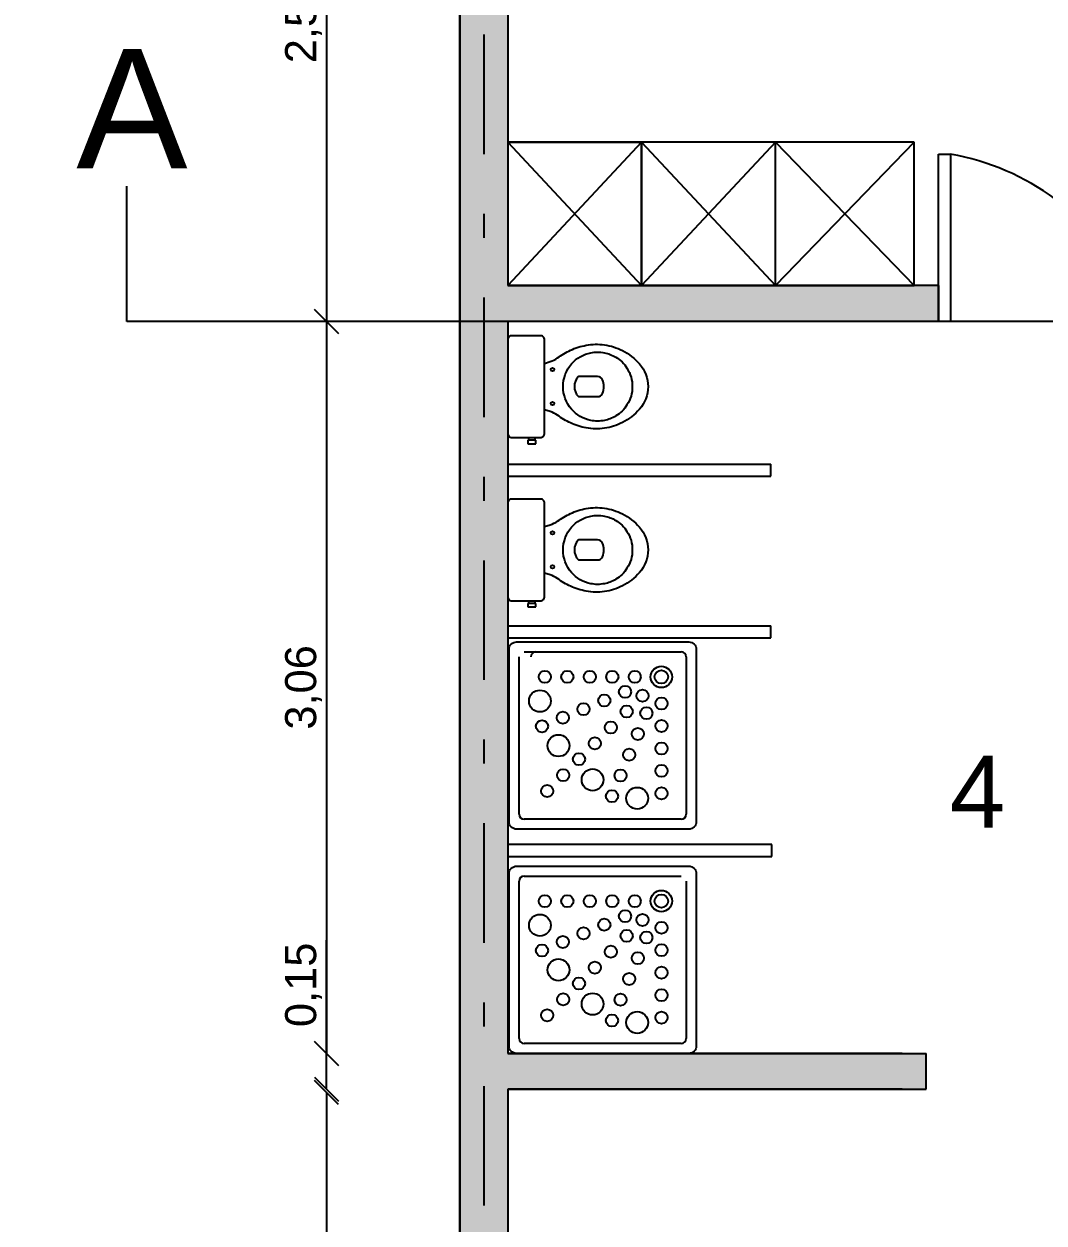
# Model space of a CAD drawing. Header units: millimetres. Extents: x 1356 to 2849, y 1307 to 1361.
# Drawn here: x 2470.69 to 2474.96, y 1338.73 to 1343.75 of the extents above; entities that cross this region are included whole.
import ezdxf

# ---------------------------------------------------------------- set-up
doc = ezdxf.new("R2010")
doc.units = ezdxf.units.MM
doc.linetypes.add('DASHDOT', pattern=[1, 0.5, -0.25, 0, -0.25])
doc.layers.add('Eje', color=7, linetype='DASHDOT')
doc.layers.add('Muro', color=3, linetype='Continuous')
doc.styles.get("Standard").update_dxf_attribs({"font": 'arial.ttf'})
doc.dimstyles.new('Joel', dxfattribs={"dimtxt": 0.13, "dimasz": 0.1, "dimexe": 1.25, "dimexo": 0.625, "dimgap": 0.0176, "dimtad": 1, "dimtxsty": 'Standard', "dimblk": 'OBLIQUE', "dimcen": 2.5, "dimse1": 1, "dimse2": 1, "dimclre": 256, "dimadec": 0, "dimazin": 0, "dimtfac": 1, "dimtmove": 0, "dimatfit": 3, "dimldrblk": 'OBLIQUE', "dimfxl": 1, "dimarcsym": 0})

# ---------------------------------------------------------------- blocks, each defined once
blk = doc.blocks.new('Armario')
for p, q in [((-0.1018, 0.3676), (-1.8018, 0.3676)), ((-1.8018, 0.3676), (-1.2418, 0.3676)), ((-1.2418, 0.3676), (-1.8018, -0.2324)), ((-1.8018, 0.3676), (-1.2418, -0.2324)), ((-1.8018, 0.3676), (-1.8018, -0.2324)), ((-1.2418, 0.3676), (-1.2418, -0.2324)), ((-0.6818, 0.3676), (-1.2418, -0.2324)), ((-1.2418, -0.2324), (-1.2418, 0.3676)), ((-1.2418, 0.3676), (-0.6818, -0.2324)), ((-0.6818, -0.2324), (-0.6818, 0.3676)), ((-0.6818, 0.3676), (-0.1018, -0.2324)), ((-0.1018, 0.3676), (-0.6818, -0.2324)), ((-0.1018, -0.2324), (-0.1018, 0.3676)), ((-1.8018, -0.2324), (-0.1018, -0.2324)), ((-1.2418, -0.2324), (-0.6818, -0.2324))]:
    blk.add_line(p, q)
blk = doc.blocks.new('_Oblique')
at = {"color": 0, "linetype": 'ByBlock', "lineweight": -2}
blk.add_line((-0.5, -0.5), (0.5, 0.5), dxfattribs=at)
blk = doc.blocks.new('*D93')
at = {"color": 0, "lineweight": -2, "transparency": 16777216}
blk.add_line((2471.9595, 1345.0185), (2471.9595, 1342.5044), dxfattribs=at)
at = {"layer": 'Defpoints', "color": 0, "transparency": 16777216}
for p in [(2479.1685, 1345.0185), (2471.9595, 1342.5044), (2479.1685, 1342.5044)]:
    blk.add_point(p, dxfattribs=at)
at = {"color": 0, "lineweight": -2, "transparency": 16777216, "xscale": 0.1, "yscale": 0.1, "zscale": 0.1}
for p, rotation in [((2471.9595, 1345.0185), 90), ((2471.9595, 1342.5044), 270)]:
    blk.add_blockref('_Oblique', p, dxfattribs=dict(at, rotation=rotation))
at = {"color": 0, "transparency": 16777216, "insert": (2471.8638, 1343.7615), "char_height": 0.13, "attachment_point": 5, "rotation": 90}
blk.add_mtext('2,51', dxfattribs=at)
blk = doc.blocks.new('*D94')
at = {"color": 0, "lineweight": -2, "transparency": 16777216}
blk.add_line((2471.9595, 1342.5044), (2471.9595, 1339.4415), dxfattribs=at)
at = {"layer": 'Defpoints', "color": 0, "transparency": 16777216}
for p in [(2472.7185, 1342.5044), (2471.9595, 1339.4415), (2472.7185, 1339.4415)]:
    blk.add_point(p, dxfattribs=at)
at = {"color": 0, "lineweight": -2, "transparency": 16777216, "xscale": 0.1, "yscale": 0.1, "zscale": 0.1}
for p, rotation in [((2471.9595, 1342.5044), 90), ((2471.9595, 1339.4415), 270)]:
    blk.add_blockref('_Oblique', p, dxfattribs=dict(at, rotation=rotation))
at = {"color": 0, "transparency": 16777216, "insert": (2471.8638, 1340.973), "char_height": 0.13, "attachment_point": 5, "rotation": 90}
blk.add_mtext('3,06', dxfattribs=at)
blk = doc.blocks.new('*D95')
at = {"color": 0, "lineweight": -2, "transparency": 16777216}
for p, q in [((2471.9595, 1339.4415), (2471.9595, 1339.9153)), ((2471.9595, 1339.2915), (2471.9595, 1339.4415))]:
    blk.add_line(p, q, dxfattribs=at)
at = {"layer": 'Defpoints', "color": 0, "transparency": 16777216}
for p in [(2471.9595, 1339.4415), (2474.4685, 1339.4415), (2474.4685, 1339.2915)]:
    blk.add_point(p, dxfattribs=at)
at = {"color": 0, "lineweight": -2, "transparency": 16777216, "xscale": 0.1, "yscale": 0.1, "zscale": 0.1}
for p, rotation in [((2471.9595, 1339.4415), 90), ((2471.9595, 1339.2915), 270)]:
    blk.add_blockref('_Oblique', p, dxfattribs=dict(at, rotation=rotation))
at = {"color": 0, "transparency": 16777216, "insert": (2471.8638, 1339.7284), "char_height": 0.13, "attachment_point": 5, "rotation": 90}
blk.add_mtext('0,15', dxfattribs=at)
blk = doc.blocks.new('*D96')
at = {"color": 0, "lineweight": -2, "transparency": 16777216}
blk.add_line((2471.9595, 1339.2779), (2471.9595, 1334.9915), dxfattribs=at)
at = {"layer": 'Defpoints', "color": 0, "transparency": 16777216}
for p in [(2472.7185, 1339.2779), (2471.9595, 1334.9915), (2472.7185, 1334.9915)]:
    blk.add_point(p, dxfattribs=at)
at = {"color": 0, "lineweight": -2, "transparency": 16777216, "xscale": 0.1, "yscale": 0.1, "zscale": 0.1}
for p, rotation in [((2471.9595, 1339.2779), 90), ((2471.9595, 1334.9915), 270)]:
    blk.add_blockref('_Oblique', p, dxfattribs=dict(at, rotation=rotation))
at = {"color": 0, "transparency": 16777216, "insert": (2471.8638, 1337.1347), "char_height": 0.13, "attachment_point": 5, "rotation": 90}
blk.add_mtext('4,29', dxfattribs=at)
blk = doc.blocks.new('*D111')
at = {"color": 0, "lineweight": -2, "transparency": 16777216}
blk.add_line((2470.1134, 1329.4451), (2470.1134, 1354.4451), dxfattribs=at)
at = {"layer": 'Defpoints', "color": 0, "transparency": 16777216}
for p in [(2470.1134, 1354.4451), (2471.973, 1354.4451), (2471.973, 1329.4451)]:
    blk.add_point(p, dxfattribs=at)
at = {"color": 0, "lineweight": -2, "transparency": 16777216, "xscale": 0.1, "yscale": 0.1, "zscale": 0.1}
for p, rotation in [((2470.1134, 1354.4451), 90), ((2470.1134, 1329.4451), 270)]:
    blk.add_blockref('_Oblique', p, dxfattribs=dict(at, rotation=rotation))
at = {"color": 0, "transparency": 16777216, "insert": (2470.0294, 1341.9451), "char_height": 0.13, "attachment_point": 5, "rotation": 90}
blk.add_mtext('25', dxfattribs=at)

msp = doc.modelspace()

# ---------------------------------------------------------------- hatches: boundary and pattern name
h = msp.add_hatch(color=1)
h.dxf.hatch_style = 1
h.paths.add_polyline_path([(2482.51847, 1340.10986), (2482.31847, 1340.10986), (2482.31847, 1339.66647), (2482.51847, 1339.66647)])
h.paths.add_polyline_path([(2482.51847, 1340.69161), (2482.31847, 1340.69161), (2482.31847, 1340.30986), (2482.51847, 1340.30986)])
h.paths.add_polyline_path([(2482.51847, 1339.06647), (2482.31847, 1339.06647), (2482.31847, 1338.01669), (2482.51847, 1338.01669)])
h.paths.add_polyline_path([(2482.51847, 1337.81669), (2482.31847, 1337.81669), (2482.31847, 1336.98352), (2482.51847, 1336.98352)])
h.paths.add_polyline_path([(2482.51847, 1335.78352), (2482.31847, 1335.78352), (2482.31847, 1335.66647), (2482.31847, 1335.26647), (2482.31847, 1334.99147), (2482.51847, 1334.99147)])
h.paths.add_polyline_path([(2482.31847, 1334.99147), (2479.16847, 1334.99147), (2479.16847, 1335.79147), (2479.01847, 1335.79147), (2479.01847, 1334.89147), (2482.31847, 1334.89147)])
h.paths.add_polyline_path([(2479.01847, 1334.89147), (2478.77521, 1334.89147), (2478.77521, 1334.79147), (2478.81847, 1334.79147), (2479.01847, 1334.79147)])
h.paths.add_polyline_path([(2479.01847, 1334.99147), (2478.77521, 1334.99147), (2478.77521, 1334.89147), (2479.01847, 1334.89147)])
h.paths.add_polyline_path([(2482.31847, 1334.89147), (2482.21847, 1334.89147), (2479.01847, 1334.89147), (2479.01847, 1334.79147), (2482.31847, 1334.79147)])
h.paths.add_polyline_path([(2477.97521, 1334.89147), (2477.61847, 1334.89147), (2477.61847, 1334.79147), (2477.97521, 1334.79147)])
h.paths.add_polyline_path([(2477.97521, 1334.99147), (2477.61847, 1334.99147), (2477.61847, 1334.89147), (2477.97521, 1334.89147)])
h.paths.add_polyline_path([(2476.81847, 1334.89147), (2476.41847, 1334.89147), (2476.41847, 1334.79147), (2476.81847, 1334.79147)])
h.paths.add_polyline_path([(2476.81847, 1334.99147), (2476.41847, 1334.99147), (2476.41847, 1334.89147), (2476.81847, 1334.89147)])
h.paths.add_polyline_path([(2473.11847, 1334.89147), (2472.71847, 1334.89147), (2472.71847, 1334.79147), (2473.11847, 1334.79147)])
h.paths.add_polyline_path([(2473.11847, 1334.99147), (2472.83275, 1334.99147), (2472.71847, 1334.99147), (2472.71847, 1334.89147), (2473.11847, 1334.89147)])
h.paths.add_polyline_path([(2474.46847, 1339.44147), (2472.71847, 1339.44147), (2472.71847, 1339.29147), (2474.46847, 1339.29147)])
h.paths.add_polyline_path([(2476.36847, 1339.44147), (2475.91847, 1339.44147), (2475.91847, 1341.48255), (2475.91847, 1342.46125), (2475.91847, 1342.50444), (2475.76847, 1342.50444), (2475.76847, 1339.44147), (2475.32964, 1339.44147), (2475.26847, 1339.44147), (2475.26847, 1339.29147), (2475.76847, 1339.29147), (2476.36847, 1339.29147)])
h.paths.add_polyline_path([(2476.29334, 1346.20444), (2475.69334, 1346.20444), (2475.17547, 1346.20444), (2475.17547, 1346.00444), (2475.76847, 1346.00444), (2475.76847, 1342.75444), (2475.76847, 1342.65444), (2475.91847, 1342.65444), (2475.91847, 1342.75444), (2475.91847, 1346.00444), (2476.29334, 1346.00444)])
h.paths.add_polyline_path([(2473.67547, 1346.20444), (2472.71847, 1346.20444), (2472.71847, 1346.00444), (2473.67547, 1346.00444)], flags=17)
h.paths.add_polyline_path([(2479.16847, 1347.20444), (2479.01847, 1347.20444), (2479.01847, 1342.50444), (2479.16847, 1342.50444), (2479.16847, 1346.20444)])
h.paths.add_polyline_path([(2479.01847, 1347.20444), (2478.96847, 1347.20444), (2478.96847, 1346.20444), (2478.02148, 1346.20444), (2477.79334, 1346.20444), (2477.79334, 1346.00444), (2479.01847, 1346.00444)])
h.paths.add_polyline_path([(2472.71847, 1349.00444), (2472.61847, 1349.00444), (2472.61847, 1346.20444), (2472.71847, 1346.20444)])
h.paths.add_polyline_path([(2472.61847, 1349.00444), (2472.51847, 1349.00444), (2472.51847, 1346.20444), (2472.61847, 1346.20444)])
h.paths.add_polyline_path([(2474.01847, 1349.20444), (2472.71847, 1349.20444), (2472.71847, 1349.10444), (2474.01847, 1349.10444)])
h.paths.add_polyline_path([(2474.01847, 1349.10444), (2472.71847, 1349.10444), (2472.71847, 1349.00444), (2474.01847, 1349.00444)])
h.paths.add_polyline_path([(2476.51864, 1349.20444), (2476.01847, 1349.20444), (2476.01847, 1349.10444), (2476.51864, 1349.10444)])
h.paths.add_polyline_path([(2476.51864, 1349.10444), (2476.41864, 1349.10444), (2476.01847, 1349.10444), (2476.01847, 1349.00444), (2476.51864, 1349.00444)])
h.paths.add_polyline_path([(2476.71847, 1350.9314), (2476.51847, 1350.9314), (2476.51847, 1349.20444), (2476.51864, 1349.20444), (2476.51864, 1349.10444), (2477.76847, 1349.10444), (2477.76847, 1349.20444), (2477.01847, 1349.20444), (2476.71847, 1349.20444)])
h.paths.add_polyline_path([(2477.76847, 1349.10444), (2476.71864, 1349.10444), (2476.71864, 1349.00444), (2477.76847, 1349.00444)])
h.paths.add_polyline_path([(2478.66847, 1349.20444), (2477.76847, 1349.20444), (2477.76847, 1349.10444), (2478.66847, 1349.10444)])
h.paths.add_polyline_path([(2478.66847, 1349.10444), (2477.76847, 1349.10444), (2477.76847, 1349.00444), (2478.66847, 1349.00444)])
h.paths.add_polyline_path([(2482.31847, 1349.10444), (2479.16864, 1349.10444), (2479.16864, 1349.00444), (2480.11847, 1349.00444), (2480.9198, 1349.00444, -0.1461994), (2480.93636, 1349.00444), (2482.31847, 1349.00444)], flags=17)
h.paths.add_polyline_path([(2478.96864, 1349.10444), (2478.66847, 1349.10444), (2478.66847, 1349.00444), (2478.96864, 1349.00444)])
h.paths.add_polyline_path([(2478.96864, 1349.20444), (2478.66847, 1349.20444), (2478.66847, 1349.10444), (2478.96864, 1349.10444)])
h.paths.add_polyline_path([(2479.16847, 1349.00444), (2479.01847, 1349.00444), (2479.01847, 1348.10444), (2479.16847, 1348.10444)], flags=17)
h.paths.add_polyline_path([(2479.01847, 1349.00444), (2478.96847, 1349.00444), (2478.96847, 1348.10444), (2479.01847, 1348.10444)])
h.paths.add_polyline_path([(2482.51847, 1349.20444), (2481.01847, 1349.20444), (2481.01847, 1351.4451), (2480.81847, 1351.4451), (2480.81847, 1349.20444), (2479.01847, 1349.20444), (2479.01847, 1349.10444), (2482.31847, 1349.10444), (2482.31847, 1349.00444), (2482.31847, 1347.21149), (2482.51847, 1347.21149)])
h.paths.add_polyline_path([(2481.01847, 1354.4451), (2479.01847, 1354.4451), (2479.01847, 1354.2451), (2479.11847, 1354.2451), (2479.21847, 1354.2451), (2479.21847, 1353.1951), (2479.36847, 1353.1951), (2479.36847, 1354.2451), (2480.81847, 1354.2451), (2480.81847, 1353.72022), (2481.01847, 1353.72022)])
h.paths.add_polyline_path([(2481.01847, 1353.12022), (2480.81847, 1353.12022), (2480.81847, 1352.3951), (2479.36847, 1352.3951), (2479.21847, 1352.3951), (2479.21847, 1352.2451), (2480.81847, 1352.2451), (2481.01847, 1352.2451)])
h.paths.add_polyline_path([(2479.01847, 1354.4451), (2476.51847, 1354.4451), (2476.51847, 1353.4451), (2476.71847, 1353.4451), (2476.71847, 1354.2451), (2479.01847, 1354.2451)])
h.paths.add_polyline_path([(2476.71847, 1352.2451), (2476.51847, 1352.2451), (2476.51847, 1351.7314), (2476.71847, 1351.7314)])
h.paths.add_polyline_path([(2482.31847, 1345.21853), (2481.71809, 1345.21853), (2481.65757, 1345.21853), (2481.11847, 1345.21853), (2481.00823, 1345.21853), (2480.83737, 1345.21853), (2480.83737, 1345.01853), (2481.11847, 1345.01853), (2482.31847, 1345.01853)])
h.paths.add_polyline_path([(2482.51847, 1346.01149), (2482.41847, 1346.01149), (2482.31847, 1346.01149), (2482.31847, 1345.21853), (2482.51847, 1345.21853)])
h.paths.add_polyline_path([(2482.51847, 1344.01853), (2482.31847, 1344.01853), (2482.31847, 1343.91682), (2482.31847, 1343.69161), (2482.51847, 1343.69161)])
h.paths.add_polyline_path([(2482.51847, 1345.01853), (2482.31847, 1345.01853), (2482.31847, 1344.81853), (2482.51847, 1344.81853)])
h.paths.add_polyline_path([(2472.61847, 1346.20444), (2472.51847, 1346.20444), (2472.51847, 1342.50444), (2472.61847, 1342.50444)])
h.paths.add_polyline_path([(2472.71847, 1346.00444), (2472.71847, 1346.20444), (2472.61847, 1346.20444), (2472.61847, 1342.50444), (2474.52078, 1342.50444), (2474.52078, 1342.65444), (2472.71847, 1342.65444)])
h.paths.add_polyline_path([(2472.61847, 1342.50444), (2472.51847, 1342.50444), (2472.51847, 1334.89147), (2472.61847, 1334.89147)])
h.paths.add_polyline_path([(2472.71847, 1339.27793), (2472.61847, 1339.27793), (2472.61847, 1338.01669), (2472.71847, 1338.01669), (2472.71847, 1338.42004)])
h.paths.add_polyline_path([(2472.71847, 1342.50444), (2472.61847, 1342.50444), (2472.61847, 1339.27793), (2472.71847, 1339.27793), (2472.71847, 1339.29147), (2472.71847, 1339.44147)])
h.paths.add_polyline_path([(2472.71847, 1338.01669), (2472.61847, 1338.01669), (2472.61847, 1334.89147), (2472.71847, 1334.89147), (2472.71847, 1334.99147)])
h.paths.add_polyline_path([(2479.16847, 1342.50444), (2479.01847, 1342.50444), (2479.01847, 1339.29147), (2479.16847, 1339.29147)])
h.paths.add_polyline_path([(2479.01847, 1339.44147), (2477.26847, 1339.44147), (2477.26847, 1339.29147), (2479.01847, 1339.29147)])
h.paths.add_polyline_path([(2476.452, 1342.65444), (2475.76847, 1342.65444), (2475.32078, 1342.65444), (2475.32078, 1342.50444), (2476.452, 1342.50444)])
h.paths.add_polyline_path([(2479.01847, 1337.84147), (2480.91847, 1337.84147), (2480.91847, 1337.99147), (2480.5183, 1337.99147), (2480.5183, 1340.14147), (2482.31847, 1340.14147), (2482.31847, 1340.29147), (2480.3683, 1340.29147), (2480.3683, 1337.99147), (2479.01847, 1337.99147)])

# ---------------------------------------------------------------- linework, layer by layer
for p, q in [((2472.51847, 1354.4451), (2472.51847, 1329.4451)), ((2474.52078, 1342.50444), (2474.52078, 1343.20444)), ((2474.52078, 1343.20444), (2474.57078, 1343.20444)), ((2474.57078, 1343.20444), (2474.57078, 1342.50444)), ((2471.12422, 1342.50444), (2471.12422, 1343.07082)), ((2482.93644, 1342.50444), (2471.12422, 1342.50444)), ((2474.57078, 1342.50444), (2474.52078, 1342.50444)), ((2472.83582, 1342.00805), (2472.80175, 1342.00805)), ((2472.80175, 1342.00805), (2472.80175, 1341.99291)), ((2472.80459, 1342.01894), (2472.80459, 1342.00805)), ((2472.83298, 1342.00805), (2472.83298, 1342.01894)), ((2472.83582, 1341.99291), (2472.83582, 1342.00805)), ((2472.80175, 1341.99291), (2472.81878, 1341.99291)), ((2472.81878, 1341.99291), (2472.83582, 1341.99291)), ((2472.71847, 1341.90758), (2473.81847, 1341.90758)), ((2472.71847, 1341.90758), (2473.81847, 1341.90758)), ((2473.81847, 1341.85758), (2473.81847, 1341.90758)), ((2472.71847, 1341.85758), (2473.81847, 1341.85758)), ((2472.71847, 1341.85758), (2473.81847, 1341.85758)), ((2472.83582, 1341.32468), (2472.80175, 1341.32468)), ((2472.80175, 1341.32468), (2472.80175, 1341.30954)), ((2472.80175, 1341.30954), (2472.81878, 1341.30954)), ((2472.80459, 1341.33557), (2472.80459, 1341.32468)), ((2472.81878, 1341.30954), (2472.83582, 1341.30954)), ((2472.83298, 1341.32468), (2472.83298, 1341.33557)), ((2472.83582, 1341.30954), (2472.83582, 1341.32468)), ((2472.71847, 1341.23078), (2473.81847, 1341.23078)), ((2473.81847, 1341.18078), (2473.81847, 1341.23078)), ((2472.71847, 1341.18078), (2473.81847, 1341.18078)), ((2473.82371, 1340.31535), (2472.72371, 1340.31535)), ((2473.82371, 1340.26535), (2473.82371, 1340.31535)), ((2472.72371, 1340.26535), (2473.82371, 1340.26535))]:
    msp.add_line(p, q)
at = {"color": 0}
for p, q in [((2472.76549, 1340.44249), (2472.76549, 1341.10064)), ((2472.78639, 1341.12154), (2473.44454, 1341.12154)), ((2473.46543, 1341.10064), (2473.46543, 1340.44249)), ((2473.44454, 1340.4216), (2472.78639, 1340.4216)), ((2472.76549, 1339.50415), (2472.76549, 1340.1623)), ((2472.78639, 1340.1832), (2473.44454, 1340.1832)), ((2473.46543, 1340.1623), (2473.46543, 1339.50415)), ((2473.44454, 1339.48326), (2472.78639, 1339.48326))]:
    msp.add_line(p, q, dxfattribs=at)
for points in [[(2472.71847, 1342.23187), (2472.71847, 1342.03595, 0.4180357), (2472.7355, 1342.01894), (2472.85427, 1342.01894, 0.4242171), (2472.87225, 1342.03597), (2472.87225, 1342.42742, 0.4301318), (2472.85427, 1342.4448), (2472.83298, 1342.4448), (2472.80459, 1342.4448), (2472.7355, 1342.4448, 0.4180357), (2472.71847, 1342.42779)], [(2472.94985, 1342.23187, -0.1805203), (2472.98534, 1342.32651, -0.1671584), (2473.06578, 1342.37335, -0.1), (2473.12257, 1342.37335, -0.0962911), (2473.16989, 1342.3549, -0.1333202), (2473.2172, 1342.30852, -0.150886), (2473.23944, 1342.23187, -0.150886), (2473.2172, 1342.15521, -0.1333202), (2473.16989, 1342.10884, -0.0962911), (2473.12257, 1342.09039, -0.1), (2473.06578, 1342.09039, -0.1671584), (2472.98534, 1342.13723, -0.1805203)], [(2473.115, 1342.26026, 0.276984), (2473.09418, 1342.27398), (2473.01373, 1342.27398, 0.3932584), (2473.01373, 1342.18976), (2473.09418, 1342.18976, 0.276984), (2473.115, 1342.20348, 0.2)], [(2472.71847, 1341.5485), (2472.71847, 1341.35258, 0.4180357), (2472.7355, 1341.33557), (2472.85427, 1341.33557, 0.4242171), (2472.87225, 1341.3526), (2472.87225, 1341.74405, 0.4301318), (2472.85427, 1341.76143), (2472.83298, 1341.76143), (2472.80459, 1341.76143), (2472.7355, 1341.76143, 0.4180357), (2472.71847, 1341.74442)], [(2472.94985, 1341.5485, -0.1805203), (2472.98534, 1341.64314, -0.1671584), (2473.06578, 1341.68998, -0.1), (2473.12257, 1341.68998, -0.0962911), (2473.16989, 1341.67153, -0.1333202), (2473.2172, 1341.62516, -0.150886), (2473.23944, 1341.5485, -0.150886), (2473.2172, 1341.47184, -0.1333202), (2473.16989, 1341.42547, -0.0962911), (2473.12257, 1341.40702, -0.1), (2473.06578, 1341.40702, -0.1671584), (2472.98534, 1341.45386, -0.1805203)], [(2473.115, 1341.57689, 0.276984), (2473.09418, 1341.59061), (2473.01373, 1341.59061, 0.3932584), (2473.01373, 1341.50639), (2473.09418, 1341.50639, 0.276984), (2473.115, 1341.52011, 0.2)]]:
    msp.add_lwpolyline(points, format="xyb", close=True)
for points in [[(2472.87225, 1342.32913), (2472.89544, 1342.33644, 0.0607785), (2472.92667, 1342.35158, -0.0619902), (2472.98061, 1342.38376, -0.0678678), (2473.04686, 1342.40458, -0.0864797), (2473.12257, 1342.40647, -0.0851656), (2473.19828, 1342.38234, -0.0982979), (2473.26925, 1342.32651, -0.1820041), (2473.30522, 1342.23187, -0.1820041), (2473.26925, 1342.13723, -0.0982979), (2473.19828, 1342.0814, -0.0851656), (2473.12257, 1342.05726, -0.0864797), (2473.04686, 1342.05916, -0.0678678), (2472.98061, 1342.07998, -0.0619902), (2472.92667, 1342.11215, 0.0607785), (2472.89544, 1342.12729), (2472.87225, 1342.1346)], [(2472.87225, 1341.64577), (2472.89544, 1341.65307, 0.0607785), (2472.92667, 1341.66822, -0.0619902), (2472.98061, 1341.70039, -0.0678678), (2473.04686, 1341.72121, -0.0864797), (2473.12257, 1341.72311, -0.0851656), (2473.19828, 1341.69897, -0.0982979), (2473.26925, 1341.64314, -0.1820041), (2473.30522, 1341.5485, -0.1820041), (2473.26925, 1341.45386, -0.0982979), (2473.19828, 1341.39803, -0.0851656), (2473.12257, 1341.3739, -0.0864797), (2473.04686, 1341.37579, -0.0678678), (2472.98061, 1341.39661, -0.0619902), (2472.92667, 1341.42878, 0.0607785), (2472.89544, 1341.44393), (2472.87225, 1341.45124)]]:
    msp.add_lwpolyline(points, format="xyb")
for points in [[(2473.50722, 1340.41115, -0.4142136), (2473.47588, 1340.37981), (2472.75505, 1340.37981, -0.4142136), (2472.72371, 1340.41115), (2472.72371, 1341.13199, -0.4142136), (2472.75505, 1341.16333), (2473.47588, 1341.16333, -0.4142136), (2473.50722, 1341.13199)], [(2473.50722, 1339.47281, -0.4142136), (2473.47588, 1339.44147), (2472.75505, 1339.44147, -0.4142136), (2472.72371, 1339.47281), (2472.72371, 1340.19364, -0.4142136), (2472.75505, 1340.22498), (2473.47588, 1340.22498, -0.4142136), (2473.50722, 1340.19364)]]:
    msp.add_lwpolyline(points, format="xyb", close=True, dxfattribs=at)
for centre in [(2472.90552, 1342.30285), (2472.90552, 1342.16089), (2472.90552, 1341.61948), (2472.90552, 1341.47752)]:
    msp.add_circle(centre, 0.0071)
for centre, radius in [((2472.87354, 1341.01707), 0.02539), ((2472.96756, 1341.01707), 0.02539), ((2473.06158, 1341.01707), 0.02539), ((2473.1556, 1341.01707), 0.02539), ((2473.24962, 1341.01707), 0.02539), ((2473.36096, 1341.01707), 0.04475), ((2473.36096, 1341.01707), 0.02804), ((2472.85304, 1340.91604), 0.04562), ((2473.12228, 1340.9183), 0.02539), ((2473.20915, 1340.95428), 0.02539), ((2473.28223, 1340.93834), 0.02539), ((2473.03542, 1340.88232), 0.02539), ((2473.21575, 1340.87186), 0.02539), ((2473.36191, 1340.90573), 0.02539), ((2472.94855, 1340.84634), 0.02539), ((2473.29839, 1340.86517), 0.02539), ((2472.86169, 1340.81035), 0.02539), ((2473.14927, 1340.80537), 0.02539), ((2473.26241, 1340.77831), 0.02539), ((2473.36191, 1340.81171), 0.02539), ((2472.93036, 1340.72935), 0.04562), ((2473.08278, 1340.73889), 0.02539), ((2473.36191, 1340.71769), 0.02539), ((2473.0163, 1340.67241), 0.02539), ((2473.22643, 1340.69144), 0.02539), ((2473.36191, 1340.62367), 0.02539), ((2472.94982, 1340.60592), 0.02539), ((2473.07325, 1340.58647), 0.04562), ((2473.19045, 1340.60458), 0.02539), ((2472.88333, 1340.53944), 0.02539), ((2473.15447, 1340.51771), 0.02539), ((2473.25993, 1340.50914), 0.04562), ((2473.36191, 1340.52965), 0.02539), ((2472.87354, 1340.07873), 0.02539), ((2472.96756, 1340.07873), 0.02539), ((2473.06158, 1340.07873), 0.02539), ((2473.1556, 1340.07873), 0.02539), ((2473.24962, 1340.07873), 0.02539), ((2473.36096, 1340.07873), 0.04475), ((2473.36096, 1340.07873), 0.02804), ((2473.20915, 1340.01594), 0.02539), ((2472.85304, 1339.9777), 0.04562), ((2473.12228, 1339.97996), 0.02539), ((2473.28223, 1340), 0.02539), ((2473.36191, 1339.96739), 0.02539), ((2473.03542, 1339.94397), 0.02539), ((2473.21575, 1339.93352), 0.02539), ((2473.29839, 1339.92683), 0.02539), ((2472.86169, 1339.87201), 0.02539), ((2472.94855, 1339.90799), 0.02539), ((2473.14927, 1339.86703), 0.02539), ((2473.36191, 1339.87337), 0.02539), ((2473.26241, 1339.83997), 0.02539), ((2472.93036, 1339.79101), 0.04562), ((2473.08278, 1339.80055), 0.02539), ((2473.36191, 1339.77935), 0.02539), ((2473.0163, 1339.73407), 0.02539), ((2473.22643, 1339.7531), 0.02539), ((2472.94982, 1339.66758), 0.02539), ((2473.07325, 1339.64813), 0.04562), ((2473.19045, 1339.66624), 0.02539), ((2473.36191, 1339.68533), 0.02539), ((2472.88333, 1339.6011), 0.02539), ((2473.15447, 1339.57937), 0.02539), ((2473.25993, 1339.5708), 0.04562), ((2473.36191, 1339.59131), 0.02539)]:
    msp.add_circle(centre, radius, dxfattribs=at)
msp.add_arc((2474.3867, 1342.16706), 1.05359, 27.55454, 79.93779)
for centre, start, end in [((2472.83601, 1341.10064), 90, 180), ((2473.44454, 1341.10064), 0, 90), ((2472.78639, 1340.44249), 180, 270), ((2473.44454, 1340.44249), 270, 0), ((2472.78639, 1340.1623), 90, 180), ((2472.78639, 1339.50415), 180, 270), ((2473.44454, 1339.50415), 270, 0)]:
    msp.add_arc(centre, 0.02089, start, end, dxfattribs=at)
at = {"layer": 'Eje'}
msp.add_line((2472.61847, 1349.20444), (2472.61847, 1329.12742), dxfattribs=at)
at = {"layer": 'Muro'}
for p, q in [((2472.51847, 1334.79147), (2472.51847, 1349.20444)), ((2474.52078, 1342.65444), (2472.71847, 1342.65444)), ((2474.52078, 1342.65444), (2474.52078, 1342.50444)), ((2474.52078, 1342.50444), (2472.71847, 1342.50444)), ((2474.36847, 1339.44147), (2472.71847, 1339.44147)), ((2472.71847, 1339.44147), (2474.46847, 1339.44147)), ((2474.46847, 1339.29147), (2474.46847, 1339.44147)), ((2474.36847, 1339.29147), (2472.71847, 1339.29147)), ((2472.71847, 1339.29147), (2474.46847, 1339.29147))]:
    msp.add_line(p, q, dxfattribs=at)
for points in [[(2472.71847, 1346.00444), (2472.71847, 1342.65444)], [(2472.71847, 1342.50444), (2472.71847, 1339.44147)], [(2472.71847, 1339.29147), (2472.71847, 1334.99147)]]:
    msp.add_lwpolyline(points, dxfattribs=at)

# ---------------------------------------------------------------- block references
msp.add_blockref('Armario', (2474.52027, 1342.88688))

# ---------------------------------------------------------------- texts
at = {"attachment_point": 1}
for s, width, insert, char_height in [('A', 1.7391325, (2470.91287, 1343.64506), 0.5), ('4', 5.7108607, (2474.56727, 1340.6868), 0.3)]:
    msp.add_mtext_dynamic_manual_height_columns(s, width=width, gutter_width=12.5, heights=[0], dxfattribs=dict(at, insert=insert, char_height=char_height))

# ---------------------------------------------------------------- dimensions: what is measured, and where the dimension line sits
dim = msp.add_linear_dim(base=(2470.1134, 1354.4451), p1=(2471.973, 1329.4451), p2=(2471.973, 1354.4451), angle=90, dimstyle='Joel', override={"dimfxl": 0.1, "dimarcsym": 2})
dim.commit()
dim.dimension.update_dxf_attribs({"geometry": '*D111', "text_midpoint": (2470.02942, 1341.9451)})
for base, p1, p2, picture, middle in [((2471.95952, 1342.50444), (2479.16847, 1345.01853), (2479.16847, 1342.50444), '*D93', (2471.86379, 1343.76149)), ((2471.95952, 1339.44147), (2472.71847, 1342.50444), (2472.71847, 1339.44147), '*D94', (2471.86379, 1340.97296)), ((2471.95952, 1339.44147), (2474.46847, 1339.29147), (2474.46847, 1339.44147), '*D95', (2471.86379, 1339.7284)), ((2471.95952, 1334.99147), (2472.71847, 1339.27793), (2472.71847, 1334.99147), '*D96', (2471.86379, 1337.1347))]:
    dim = msp.add_linear_dim(base=base, p1=p1, p2=p2, angle=90, dimstyle='Joel')
    dim.commit()
    dim.dimension.update_dxf_attribs({"geometry": picture, "text_midpoint": middle})

doc.saveas('drawing.dxf')
